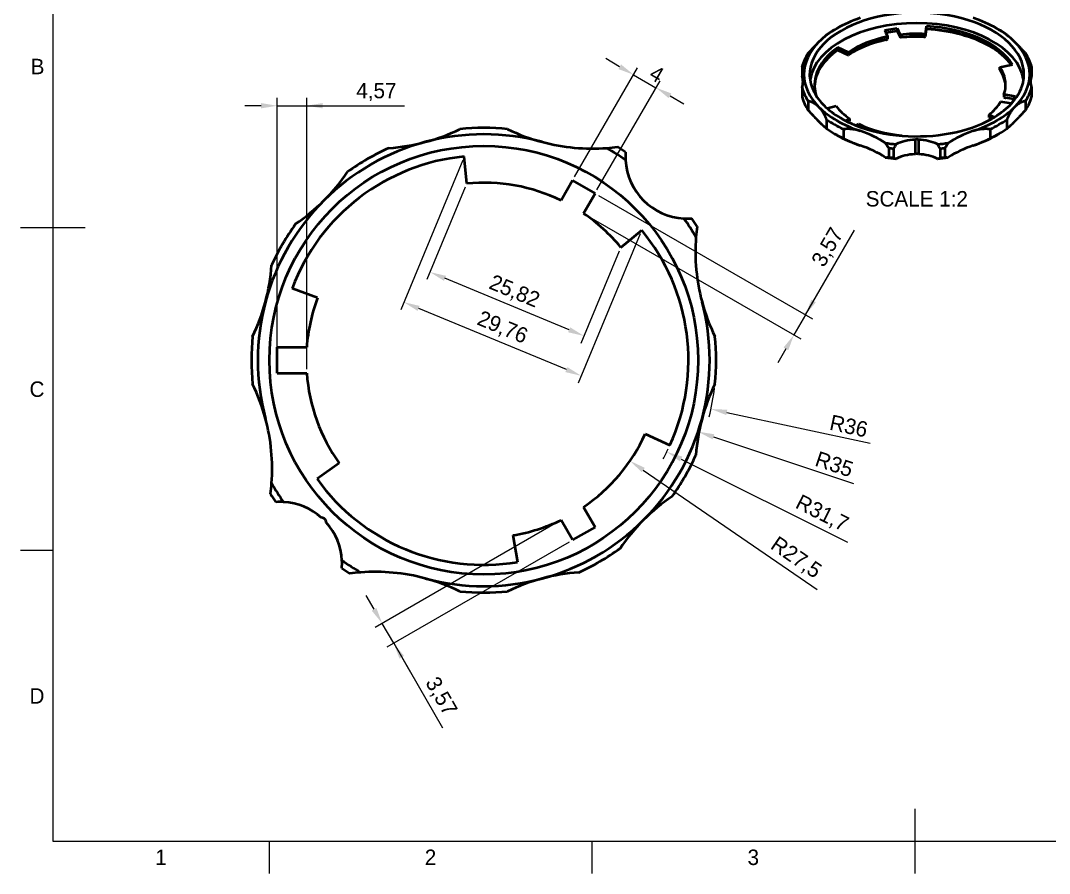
# Model space of a CAD drawing. Header units: millimetres. Extents: x 15 to 292, y 5 to 205.
# Drawn here: x 15 to 174.4, y 5 to 137.1 of the extents above; entities that cross this region are included whole.
import ezdxf

# ---------------------------------------------------------------- set-up
doc = ezdxf.new("R2010")
doc.units = ezdxf.units.MM
for name, color, linetype in [('Annotations', 7, 'Continuous'), ('Border', 7, 'Continuous'), ('Geometries', 7, 'Continuous')]:
    doc.layers.add(name, color=color, linetype=linetype)
doc.styles.add('Shapr0', font='txt', dxfattribs={"height": 2.3925})
doc.styles.add('Shapr4', font='txt', dxfattribs={"height": 2.3925})
doc.styles.add('Shapr5', font='txt', dxfattribs={"height": 4.785})
doc.dimstyles.new('ISO-25', dxfattribs={"dimtxt": 2.5, "dimasz": 2.5, "dimexe": 1.25, "dimexo": 0.625, "dimtad": 1, "dimtxsty": 'Standard', "dimcen": 2.5, "dimadec": 0, "dimazin": 0, "dimtfac": 1, "dimtmove": 0, "dimatfit": 3, "dimfxl": 1, "dimarcsym": 0})

# ---------------------------------------------------------------- blocks, each defined once
blk = doc.blocks.new('*D4')
at = {"layer": 'Annotations', "color": 0, "linetype": 'Continuous', "lineweight": 15}
blk.add_line((111.46, 67.49), (138.37, 48.96), dxfattribs=at)
at = {"layer": 'Annotations', "color": 0}
blk.add_solid([(111.7, 67.83), (111.22, 67.15), (109.4, 68.91)], dxfattribs=at)
at = {"layer": 'Defpoints', "color": 0}
for p in [(86.75, 84.5), (109.4, 68.91)]:
    blk.add_point(p, dxfattribs=at)
at = {"layer": 'Annotations', "color": 0, "lineweight": 15, "insert": (135.06, 53.82), "char_height": 2.393, "attachment_point": 5, "rotation": 325.4569, "style": 'Shapr4'}
blk.add_mtext('\\A1;R27,5', dxfattribs=at)
blk = doc.blocks.new('*D5')
at = {"layer": 'Annotations', "color": 0, "linetype": 'Continuous', "lineweight": 15}
blk.add_line((117.33, 69.19), (143.07, 56.31), dxfattribs=at)
at = {"layer": 'Annotations', "color": 0, "lineweight": 15}
blk.add_arc((86.75, 84.5), 31.7, 331.1478, 334.3443, dxfattribs=at)
at = {"layer": 'Annotations', "color": 0}
blk.add_solid([(117.52, 69.56), (117.15, 68.82), (115.1, 70.31)], dxfattribs=at)
at = {"layer": 'Defpoints', "color": 0}
for p in [(86.75, 84.5), (115.1, 70.31)]:
    blk.add_point(p, dxfattribs=at)
at = {"layer": 'Annotations', "color": 0, "lineweight": 15, "insert": (139.11, 60.66), "char_height": 2.393, "attachment_point": 5, "rotation": 333.4072, "style": 'Shapr4'}
blk.add_mtext('\\A1;R31,7', dxfattribs=at)
blk = doc.blocks.new('*D6')
at = {"layer": 'Annotations', "color": 0, "linetype": 'Continuous', "lineweight": 15}
blk.add_line((122.32, 72.64), (144.03, 65.4), dxfattribs=at)
at = {"layer": 'Annotations', "color": 0, "lineweight": 15}
blk.add_arc((86.75, 84.5), 35, 339.5096, 343.9768, dxfattribs=at)
at = {"layer": 'Annotations', "color": 0}
blk.add_solid([(122.46, 73.03), (122.19, 72.24), (119.95, 73.43)], dxfattribs=at)
at = {"layer": 'Defpoints', "color": 0}
for p in [(86.75, 84.5), (119.95, 73.43)]:
    blk.add_point(p, dxfattribs=at)
at = {"layer": 'Annotations', "color": 0, "lineweight": 15, "insert": (141.05, 68.39), "char_height": 2.393, "attachment_point": 5, "rotation": 341.5559, "style": 'Shapr4'}
blk.add_mtext('\\A1;R35', dxfattribs=at)
blk = doc.blocks.new('*D7')
at = {"layer": 'Annotations', "color": 0, "linetype": 'Continuous', "lineweight": 15}
blk.add_line((124.39, 76.42), (146.59, 71.65), dxfattribs=at)
at = {"layer": 'Annotations', "color": 0, "lineweight": 15}
blk.add_arc((86.75, 84.5), 36, 345.8947, 353.1127, dxfattribs=at)
at = {"layer": 'Annotations', "color": 0}
blk.add_solid([(124.48, 76.83), (124.3, 76.01), (121.95, 76.94)], dxfattribs=at)
at = {"layer": 'Defpoints', "color": 0}
for p in [(86.75, 84.5), (121.95, 76.94)]:
    blk.add_point(p, dxfattribs=at)
at = {"layer": 'Annotations', "color": 0, "lineweight": 15, "insert": (143.29, 74.3), "char_height": 2.393, "attachment_point": 5, "rotation": 347.8842, "style": 'Shapr4'}
blk.add_mtext('\\A1;R36', dxfattribs=at)
blk = doc.blocks.new('*D8')
at = {"layer": 'Annotations', "color": 0, "linetype": 'Continuous', "lineweight": 15}
for p, q in [((107.8, 129.97), (105.64, 131.22)), ((100.83, 112.89), (110.59, 129.8)), ((104.29, 110.89), (114.06, 127.8)), ((109.97, 128.72), (113.43, 126.72)), ((115.6, 125.47), (117.76, 124.22))]:
    blk.add_line(p, q, dxfattribs=at)
at = {"layer": 'Annotations', "color": 0}
for points in [[(107.6, 129.6), (108.01, 130.33), (109.97, 128.72)], [(115.81, 125.83), (115.39, 125.1), (113.43, 126.72)]]:
    blk.add_solid(points, dxfattribs=at)
at = {"layer": 'Defpoints', "color": 0}
for p in [(113.43, 126.72), (100.52, 112.35), (103.98, 110.35)]:
    blk.add_point(p, dxfattribs=at)
at = {"layer": 'Annotations', "color": 0, "lineweight": 15, "insert": (113.55, 128.84), "char_height": 2.393, "attachment_point": 5, "rotation": 330, "style": 'Shapr4'}
blk.add_mtext('\\A1;4', dxfattribs=at)
blk = doc.blocks.new('*D9')
at = {"layer": 'Annotations', "color": 0, "linetype": 'Continuous', "lineweight": 15}
for p, q in [((83.89, 111.3), (77.95, 96.99)), ((107.74, 101.41), (101.81, 87.1)), ((99.98, 89.21), (80.74, 97.19))]:
    blk.add_line(p, q, dxfattribs=at)
at = {"layer": 'Annotations', "color": 0}
for points in [[(80.9, 97.57), (80.58, 96.8), (78.43, 98.15)], [(99.82, 88.83), (100.13, 89.6), (102.28, 88.26)]]:
    blk.add_solid(points, dxfattribs=at)
at = {"layer": 'Defpoints', "color": 0}
for p in [(84.13, 111.87), (107.98, 101.98), (78.43, 98.15)]:
    blk.add_point(p, dxfattribs=at)
at = {"layer": 'Annotations', "color": 0, "lineweight": 15, "insert": (91.46, 95.04), "char_height": 2.393, "attachment_point": 5, "rotation": 337.474, "style": 'Shapr4'}
blk.add_mtext('\\A1;25,82', dxfattribs=at)
blk = doc.blocks.new('*D10')
at = {"layer": 'Annotations', "color": 0, "linetype": 'Continuous', "lineweight": 15}
for p, q in [((83.49, 115.48), (73.89, 92.33)), ((110.98, 104.08), (101.38, 80.93)), ((99.55, 83.04), (76.67, 92.53))]:
    blk.add_line(p, q, dxfattribs=at)
at = {"layer": 'Annotations', "color": 0}
for points in [[(76.83, 92.91), (76.51, 92.14), (74.37, 93.49)], [(99.39, 82.66), (99.71, 83.43), (101.86, 82.08)]]:
    blk.add_solid(points, dxfattribs=at)
at = {"layer": 'Defpoints', "color": 0}
for p in [(83.73, 116.06), (111.22, 104.65), (74.37, 93.49)]:
    blk.add_point(p, dxfattribs=at)
at = {"layer": 'Annotations', "color": 0, "lineweight": 15, "insert": (89.61, 89.46), "char_height": 2.393, "attachment_point": 5, "rotation": 337.474, "style": 'Shapr4'}
blk.add_mtext('\\A1;29,76', dxfattribs=at)
blk = doc.blocks.new('*D11')
at = {"layer": 'Annotations', "color": 0, "linetype": 'Continuous', "lineweight": 15}
for p, q in [((54.75, 83.12), (54.75, 125.17)), ((59.32, 83.12), (59.32, 125.17)), ((52.25, 123.92), (49.75, 123.92)), ((54.75, 123.92), (59.32, 123.92)), ((59.32, 123.92), (74.47, 123.92)), ((61.82, 123.92), (64.32, 123.92))]:
    blk.add_line(p, q, dxfattribs=at)
at = {"layer": 'Annotations', "color": 0}
for points in [[(52.25, 123.51), (52.25, 124.34), (54.75, 123.92)], [(61.82, 124.34), (61.82, 123.51), (59.32, 123.92)]]:
    blk.add_solid(points, dxfattribs=at)
at = {"layer": 'Defpoints', "color": 0}
for p in [(59.32, 123.92), (54.75, 82.5), (59.32, 82.5)]:
    blk.add_point(p, dxfattribs=at)
at = {"layer": 'Annotations', "color": 0, "lineweight": 15, "insert": (70.12, 126.05), "char_height": 2.393, "attachment_point": 5, "style": 'Shapr4'}
blk.add_mtext('\\A1;4,57', dxfattribs=at)
blk = doc.blocks.new('*D12')
at = {"layer": 'Annotations', "color": 0, "linetype": 'Continuous', "lineweight": 15}
for p, q in [((98.19, 59.43), (69.93, 43.12)), ((99.98, 56.34), (71.72, 40.03)), ((69.76, 45.91), (68.51, 48.07)), ((72.8, 40.65), (71.01, 43.74)), ((72.8, 40.65), (80.37, 27.53)), ((74.05, 38.49), (75.3, 36.32))]:
    blk.add_line(p, q, dxfattribs=at)
at = {"layer": 'Annotations', "color": 0}
for points in [[(69.4, 45.7), (70.12, 46.12), (71.01, 43.74)], [(74.41, 38.69), (73.69, 38.28), (72.8, 40.65)]]:
    blk.add_solid(points, dxfattribs=at)
at = {"layer": 'Defpoints', "color": 0}
for p in [(98.73, 59.75), (100.52, 56.65), (71.01, 43.74)]:
    blk.add_point(p, dxfattribs=at)
at = {"layer": 'Annotations', "color": 0, "lineweight": 15, "insert": (80.04, 32.36), "char_height": 2.393, "attachment_point": 5, "rotation": 300, "style": 'Shapr4'}
blk.add_mtext('\\A1;3,57', dxfattribs=at)
blk = doc.blocks.new('*D13')
at = {"layer": 'Annotations', "color": 0, "linetype": 'Continuous', "lineweight": 15}
for p, q in [((104.52, 110.03), (137.67, 90.89)), ((102.74, 106.94), (135.89, 87.8)), ((136.59, 91.52), (144.17, 104.64)), ((137.84, 93.68), (139.09, 95.85)), ((136.59, 91.52), (134.8, 88.43)), ((133.55, 86.26), (132.3, 84.1))]:
    blk.add_line(p, q, dxfattribs=at)
at = {"layer": 'Annotations', "color": 0}
for points in [[(137.48, 93.89), (138.2, 93.48), (136.59, 91.52)], [(133.92, 86.05), (133.19, 86.47), (134.8, 88.43)]]:
    blk.add_solid(points, dxfattribs=at)
at = {"layer": 'Defpoints', "color": 0}
for p in [(103.98, 110.35), (102.2, 107.25), (134.8, 88.43)]:
    blk.add_point(p, dxfattribs=at)
at = {"layer": 'Annotations', "color": 0, "lineweight": 15, "insert": (140.15, 101.94), "char_height": 2.393, "attachment_point": 5, "rotation": 60, "style": 'Shapr4'}
blk.add_mtext('\\A1;3,57', dxfattribs=at)

msp = doc.modelspace()

# ---------------------------------------------------------------- linework, layer by layer
at = {"layer": 'Border', "linetype": 'Continuous', "lineweight": 15}
for p, q in [((20, 200), (20, 10)), ((25, 105), (15, 105)), ((20, 55), (15, 55)), ((153.5, 15), (153.5, 5)), ((20, 10), (287, 10)), ((53.5, 10), (53.5, 5)), ((103.5, 10), (103.5, 5))]:
    msp.add_line(p, q, dxfattribs=at)
at = {"layer": 'Geometries', "linetype": 'Continuous', "lineweight": 40}
for p, q in [((141.456, 135.907), (141.102, 135.703)), ((148.853, 135.625), (150.784, 135.923)), ((148.853, 135.625), (149.029, 135.244)), ((149.029, 135.244), (150.784, 135.515)), ((150.784, 135.923), (151.247, 134.927)), ((150.784, 135.923), (150.784, 135.515)), ((150.784, 135.515), (150.808, 135.464)), ((155.154, 135.032), (155.357, 136.239)), ((155.154, 134.623), (155.347, 135.772)), ((155.347, 135.772), (155.357, 135.83)), ((155.357, 135.83), (155.357, 136.239)), ((166.558, 135.703), (166.205, 135.907)), ((149.029, 135.244), (149.053, 135.193)), ((150.808, 135.464), (149.053, 135.193)), ((149.053, 135.193), (149.315, 134.628)), ((149.315, 134.628), (149.315, 134.22)), ((150.808, 135.464), (151.247, 134.519)), ((151.247, 134.927), (151.247, 134.519)), ((155.154, 134.623), (155.154, 135.032)), ((143.192, 131.772), (141.59, 132.536)), ((143.224, 132.182), (141.605, 132.954)), ((141.605, 132.546), (141.605, 132.954)), ((141.605, 132.546), (143.224, 131.774)), ((143.224, 131.774), (143.224, 132.182)), ((136.057, 130), (136.057, 128.571)), ((166.712, 129.907), (168.434, 130.278)), ((166.712, 129.499), (166.712, 129.907)), ((168.434, 130.278), (168.679, 130.331)), ((171.603, 130), (171.603, 128.571)), ((136.057, 126.71), (136.057, 125.281)), ((171.603, 126.71), (171.603, 125.281)), ((137.014, 124.649), (137.014, 123.22)), ((168.488, 124.265), (166.818, 124.523)), ((167.335, 125.639), (167.335, 125.23)), ((169.061, 125.372), (167.335, 125.639)), ((167.335, 125.23), (168.884, 124.991)), ((168.86, 124.94), (167.623, 125.131)), ((168.86, 124.94), (168.61, 124.399)), ((168.884, 124.991), (168.86, 124.94)), ((169.061, 125.372), (168.884, 124.991)), ((170.647, 124.649), (170.647, 123.22)), ((141.316, 123.841), (139.971, 123.488)), ((139.863, 121.8), (139.863, 120.371)), ((142.821, 121.59), (143.426, 121.94)), ((143.201, 121.401), (143.426, 121.531)), ((143.426, 121.94), (143.426, 121.531)), ((165.021, 122.517), (165.872, 122.166)), ((165.021, 122.109), (165.021, 122.517)), ((165.021, 122.109), (165.464, 121.926)), ((165.436, 121.911), (165.368, 121.939)), ((167.798, 121.8), (167.798, 120.371)), ((141.102, 119.577), (141.456, 119.373)), ((142.476, 120.291), (142.476, 118.862)), ((144.407, 120.873), (144.84, 121.123)), ((165.184, 120.291), (165.184, 118.862)), ((166.205, 119.373), (166.558, 119.577)), ((151.555, 119.301), (151.546, 119.27)), ((151.555, 119.269), (151.555, 119.301)), ((153.579, 118.656), (153.579, 116.41)), ((154.082, 118.656), (154.082, 116.41)), ((149.475, 117.381), (149.475, 115.952)), ((150.211, 117.292), (150.211, 115.863)), ((157.45, 117.292), (157.45, 115.863)), ((158.185, 117.381), (158.185, 115.952)), ((84.127, 111.875), (83.726, 116.055)), ((100.518, 112.347), (98.732, 109.253)), ((100.518, 112.347), (103.982, 110.347)), ((103.982, 110.347), (102.196, 107.253)), ((107.978, 101.983), (111.22, 104.653)), ((60.996, 94.142), (57.063, 95.615)), ((54.75, 82.5), (54.75, 86.5)), ((54.75, 86.5), (59.323, 86.5)), ((54.75, 82.5), (59.323, 82.5)), ((111.769, 73.085), (115.59, 71.341)), ((64.355, 68.541), (60.934, 66.103)), ((103.982, 58.653), (102.196, 61.747)), ((100.518, 56.653), (98.732, 59.747)), ((91.276, 57.375), (91.968, 53.232)), ((103.982, 58.653), (100.518, 56.653))]:
    msp.add_line(p, q, dxfattribs=at)
at = {"layer": 'Geometries', "linetype": 'Continuous', "lineweight": 40, "flags": 128}
for points in [[(138.675, 133.815), (138.696, 133.836), (138.717, 133.857), (138.737, 133.877), (138.758, 133.898), (138.779, 133.918), (138.799, 133.938), (138.819, 133.959), (138.84, 133.978), (138.865, 134.003), (138.89, 134.028), (138.915, 134.052), (138.94, 134.076), (138.964, 134.1), (138.989, 134.124), (139.013, 134.147), (139.037, 134.17), (139.061, 134.193), (139.085, 134.216), (139.109, 134.239), (139.132, 134.261), (139.155, 134.283), (139.178, 134.304), (139.201, 134.326), (139.223, 134.347), (139.246, 134.368), (139.268, 134.389), (139.29, 134.409), (139.312, 134.429), (139.334, 134.449), (139.355, 134.469), (139.377, 134.489), (139.398, 134.508), (139.419, 134.527), (139.44, 134.546), (139.46, 134.564), (139.48, 134.582), (139.501, 134.6), (139.521, 134.618), (139.54, 134.636), (139.56, 134.653), (139.579, 134.67), (139.599, 134.687), (139.618, 134.703), (139.637, 134.72), (139.657, 134.737), (139.676, 134.754), (139.696, 134.771), (139.715, 134.787), (139.735, 134.804), (139.754, 134.82), (139.772, 134.835), (139.791, 134.851), (139.809, 134.866), (139.827, 134.881), (139.845, 134.896), (139.863, 134.91)], [(149.014, 134.107), (149.089, 134.136), (149.164, 134.164), (149.24, 134.192), (149.315, 134.22)], [(151.429, 134.481), (151.383, 134.491), (151.337, 134.5), (151.292, 134.51), (151.247, 134.519)], [(154.929, 134.576), (154.986, 134.588), (155.042, 134.6), (155.098, 134.612), (155.154, 134.623)], [(167.798, 134.91), (167.814, 134.897), (167.831, 134.883), (167.847, 134.869), (167.864, 134.855), (167.882, 134.841), (167.899, 134.826), (167.917, 134.811), (167.934, 134.796), (167.952, 134.781), (167.971, 134.766), (167.989, 134.75), (168.007, 134.734), (168.026, 134.718), (168.045, 134.701), (168.064, 134.685), (168.083, 134.668), (168.103, 134.651), (168.123, 134.633), (168.142, 134.616), (168.162, 134.598), (168.183, 134.58), (168.203, 134.561), (168.224, 134.543), (168.245, 134.524), (168.266, 134.505), (168.287, 134.486), (168.308, 134.466), (168.33, 134.446), (168.352, 134.426), (168.374, 134.406), (168.396, 134.385), (168.418, 134.365), (168.441, 134.344), (168.463, 134.322), (168.486, 134.301), (168.509, 134.279), (168.529, 134.26), (168.549, 134.241), (168.569, 134.222), (168.589, 134.203), (168.61, 134.183), (168.63, 134.164), (168.651, 134.144), (168.672, 134.124), (168.692, 134.104), (168.713, 134.083), (168.735, 134.063), (168.756, 134.042), (168.777, 134.021), (168.799, 134), (168.821, 133.978), (168.841, 133.959), (168.861, 133.938), (168.882, 133.918), (168.902, 133.898), (168.923, 133.877), (168.944, 133.857), (168.965, 133.836), (168.986, 133.815)], [(137.014, 132.061), (137.046, 132.097), (137.079, 132.132), (137.112, 132.168), (137.144, 132.203), (137.177, 132.239), (137.209, 132.274), (137.242, 132.309), (137.274, 132.344), (137.306, 132.379), (137.338, 132.414), (137.371, 132.449), (137.403, 132.483), (137.434, 132.518), (137.466, 132.552), (137.498, 132.586), (137.529, 132.62), (137.561, 132.654), (137.592, 132.688), (137.623, 132.721), (137.655, 132.755), (137.686, 132.788), (137.717, 132.821), (137.748, 132.854), (137.779, 132.887), (137.809, 132.92), (137.84, 132.952), (137.87, 132.984), (137.901, 133.016), (137.931, 133.048), (137.961, 133.08), (137.991, 133.112), (138.021, 133.143), (138.051, 133.174), (138.08, 133.206), (138.11, 133.236), (138.139, 133.267), (138.164, 133.293), (138.189, 133.319), (138.214, 133.345), (138.238, 133.37), (138.263, 133.396), (138.287, 133.421), (138.312, 133.446), (138.336, 133.471), (138.36, 133.496), (138.384, 133.52), (138.408, 133.545), (138.432, 133.57), (138.456, 133.594), (138.48, 133.618), (138.503, 133.642), (138.525, 133.664), (138.547, 133.686), (138.568, 133.708), (138.59, 133.73), (138.611, 133.751), (138.632, 133.772), (138.654, 133.794), (138.675, 133.815)], [(168.986, 133.815), (169.007, 133.794), (169.028, 133.772), (169.049, 133.751), (169.071, 133.73), (169.092, 133.708), (169.114, 133.686), (169.135, 133.664), (169.157, 133.642), (169.185, 133.614), (169.212, 133.586), (169.24, 133.557), (169.268, 133.529), (169.296, 133.5), (169.324, 133.471), (169.353, 133.442), (169.381, 133.412), (169.41, 133.383), (169.439, 133.353), (169.468, 133.323), (169.497, 133.292), (169.526, 133.262), (169.556, 133.231), (169.585, 133.2), (169.615, 133.169), (169.644, 133.138), (169.674, 133.107), (169.704, 133.075), (169.734, 133.044), (169.764, 133.012), (169.795, 132.979), (169.825, 132.947), (169.856, 132.915), (169.886, 132.882), (169.917, 132.849), (169.948, 132.816), (169.979, 132.783), (170.01, 132.75), (170.041, 132.717), (170.072, 132.683), (170.104, 132.65), (170.135, 132.616), (170.167, 132.582), (170.198, 132.548), (170.23, 132.513), (170.264, 132.477), (170.299, 132.439), (170.333, 132.402), (170.367, 132.365), (170.402, 132.327), (170.437, 132.29), (170.471, 132.252), (170.506, 132.214), (170.541, 132.176), (170.576, 132.138), (170.611, 132.099), (170.647, 132.061)], [(143.224, 131.774), (143.216, 131.774), (143.208, 131.773), (143.2, 131.773), (143.192, 131.772)], [(136.33, 128.763), (136.33, 128.787), (136.33, 128.811), (136.33, 128.835), (136.329, 128.859), (136.329, 128.882), (136.328, 128.906), (136.327, 128.929), (136.326, 128.952), (136.325, 128.98), (136.324, 129.008), (136.322, 129.036), (136.32, 129.064), (136.318, 129.091), (136.316, 129.118), (136.314, 129.145), (136.311, 129.172), (136.308, 129.198), (136.305, 129.224), (136.302, 129.25), (136.299, 129.275), (136.295, 129.3), (136.292, 129.324), (136.288, 129.349), (136.284, 129.373), (136.28, 129.397), (136.275, 129.42), (136.271, 129.443), (136.266, 129.466), (136.261, 129.489), (136.256, 129.511), (136.251, 129.533), (136.245, 129.555), (136.24, 129.576), (136.234, 129.597), (136.228, 129.618), (136.222, 129.638), (136.216, 129.659), (136.209, 129.678), (136.203, 129.698), (136.196, 129.717), (136.189, 129.736), (136.182, 129.755), (136.174, 129.773), (136.167, 129.792), (136.159, 129.811), (136.151, 129.83), (136.142, 129.848), (136.133, 129.866), (136.124, 129.884), (136.115, 129.901), (136.106, 129.919), (136.097, 129.935), (136.087, 129.952), (136.077, 129.968), (136.067, 129.984), (136.057, 130)], [(171.603, 130), (171.594, 129.985), (171.585, 129.97), (171.575, 129.955), (171.566, 129.94), (171.558, 129.924), (171.549, 129.909), (171.54, 129.892), (171.532, 129.876), (171.524, 129.859), (171.516, 129.842), (171.508, 129.825), (171.5, 129.807), (171.492, 129.789), (171.485, 129.771), (171.478, 129.753), (171.471, 129.734), (171.464, 129.715), (171.457, 129.695), (171.45, 129.676), (171.444, 129.656), (171.438, 129.636), (171.431, 129.615), (171.426, 129.594), (171.42, 129.573), (171.414, 129.551), (171.409, 129.53), (171.404, 129.508), (171.398, 129.485), (171.394, 129.463), (171.389, 129.44), (171.384, 129.417), (171.38, 129.393), (171.376, 129.369), (171.372, 129.345), (171.368, 129.32), (171.364, 129.295), (171.361, 129.274), (171.359, 129.252), (171.356, 129.231), (171.353, 129.209), (171.351, 129.186), (171.349, 129.164), (171.346, 129.141), (171.344, 129.118), (171.343, 129.095), (171.341, 129.072), (171.339, 129.048), (171.338, 129.024), (171.336, 129), (171.335, 128.976), (171.334, 128.952), (171.333, 128.929), (171.332, 128.906), (171.332, 128.882), (171.331, 128.859), (171.331, 128.835), (171.33, 128.811), (171.33, 128.787), (171.33, 128.763)], [(136.234, 127.64), (136.235, 127.644), (136.241, 127.683), (136.246, 127.721), (136.252, 127.759), (136.257, 127.797), (136.262, 127.834), (136.267, 127.872), (136.271, 127.909), (136.276, 127.946), (136.28, 127.982), (136.285, 128.019), (136.289, 128.055), (136.292, 128.091), (136.296, 128.127), (136.299, 128.158), (136.302, 128.188), (136.305, 128.218), (136.307, 128.247), (136.31, 128.277), (136.312, 128.306), (136.314, 128.336), (136.316, 128.365), (136.318, 128.393), (136.32, 128.422), (136.321, 128.451), (136.323, 128.479), (136.324, 128.507), (136.325, 128.535), (136.326, 128.563), (136.327, 128.589), (136.328, 128.614), (136.329, 128.639), (136.329, 128.664), (136.33, 128.689), (136.33, 128.714), (136.33, 128.739), (136.33, 128.763)], [(171.33, 128.763), (171.33, 128.739), (171.33, 128.714), (171.331, 128.689), (171.331, 128.664), (171.332, 128.639), (171.332, 128.614), (171.333, 128.589), (171.334, 128.563), (171.335, 128.531), (171.337, 128.498), (171.338, 128.465), (171.34, 128.432), (171.342, 128.398), (171.344, 128.365), (171.347, 128.331), (171.349, 128.296), (171.352, 128.262), (171.355, 128.227), (171.358, 128.192), (171.361, 128.156), (171.365, 128.121), (171.369, 128.085), (171.372, 128.049), (171.376, 128.013), (171.381, 127.977), (171.385, 127.94), (171.39, 127.903), (171.394, 127.866), (171.399, 127.829), (171.404, 127.791), (171.41, 127.753), (171.415, 127.715), (171.421, 127.677), (171.426, 127.64)], [(138.675, 123.711), (138.654, 123.732), (138.632, 123.753), (138.611, 123.773), (138.59, 123.794), (138.568, 123.814), (138.547, 123.834), (138.525, 123.853), (138.503, 123.873), (138.476, 123.897), (138.448, 123.921), (138.42, 123.944), (138.392, 123.967), (138.364, 123.99), (138.336, 124.012), (138.308, 124.034), (138.279, 124.056), (138.25, 124.077), (138.222, 124.098), (138.192, 124.119), (138.163, 124.139), (138.134, 124.159), (138.105, 124.179), (138.075, 124.198), (138.046, 124.217), (138.016, 124.235), (137.986, 124.253), (137.956, 124.271), (137.926, 124.289), (137.896, 124.306), (137.866, 124.323), (137.835, 124.339), (137.805, 124.355), (137.774, 124.371), (137.743, 124.386), (137.712, 124.401), (137.682, 124.416), (137.651, 124.431), (137.619, 124.445), (137.588, 124.458), (137.557, 124.472), (137.525, 124.485), (137.494, 124.498), (137.462, 124.51), (137.43, 124.522), (137.396, 124.535), (137.362, 124.547), (137.327, 124.559), (137.293, 124.57), (137.258, 124.581), (137.224, 124.592), (137.189, 124.602), (137.154, 124.612), (137.119, 124.622), (137.084, 124.631), (137.049, 124.64), (137.014, 124.649)], [(167.335, 125.23), (167.407, 125.205), (167.479, 125.181), (167.551, 125.156), (167.623, 125.131)], [(170.647, 124.649), (170.614, 124.641), (170.581, 124.632), (170.549, 124.624), (170.516, 124.615), (170.483, 124.606), (170.451, 124.596), (170.419, 124.586), (170.386, 124.576), (170.354, 124.566), (170.322, 124.555), (170.29, 124.544), (170.258, 124.532), (170.226, 124.52), (170.194, 124.508), (170.163, 124.496), (170.131, 124.483), (170.1, 124.47), (170.068, 124.457), (170.037, 124.443), (170.006, 124.429), (169.975, 124.414), (169.943, 124.399), (169.913, 124.384), (169.882, 124.369), (169.851, 124.353), (169.82, 124.337), (169.79, 124.32), (169.76, 124.303), (169.729, 124.286), (169.699, 124.268), (169.669, 124.251), (169.64, 124.232), (169.61, 124.214), (169.58, 124.195), (169.55, 124.175), (169.521, 124.155), (169.496, 124.138), (169.471, 124.121), (169.447, 124.104), (169.422, 124.086), (169.397, 124.068), (169.373, 124.049), (169.349, 124.031), (169.324, 124.012), (169.3, 123.993), (169.276, 123.974), (169.252, 123.954), (169.228, 123.934), (169.204, 123.914), (169.181, 123.893), (169.157, 123.873), (169.135, 123.853), (169.114, 123.834), (169.092, 123.814), (169.071, 123.794), (169.049, 123.773), (169.028, 123.753), (169.007, 123.732), (168.986, 123.711)], [(137.014, 123.22), (137.043, 123.188), (137.073, 123.156), (137.102, 123.123), (137.131, 123.092), (137.161, 123.06), (137.19, 123.028), (137.219, 122.996), (137.248, 122.965), (137.277, 122.933), (137.306, 122.902), (137.335, 122.87), (137.364, 122.839), (137.393, 122.808), (137.421, 122.777), (137.45, 122.746), (137.479, 122.715), (137.507, 122.684), (137.535, 122.654), (137.564, 122.624), (137.592, 122.593), (137.62, 122.563), (137.648, 122.533), (137.676, 122.503), (137.704, 122.473), (137.732, 122.444), (137.76, 122.414), (137.787, 122.384), (137.815, 122.355), (137.843, 122.326), (137.87, 122.297), (137.897, 122.268), (137.924, 122.239), (137.952, 122.21), (137.979, 122.182), (138.005, 122.154), (138.032, 122.126), (138.059, 122.098), (138.086, 122.07), (138.112, 122.042), (138.138, 122.014), (138.165, 121.987), (138.191, 121.96), (138.217, 121.932), (138.243, 121.905), (138.269, 121.878), (138.297, 121.85), (138.325, 121.821), (138.353, 121.792), (138.38, 121.764), (138.408, 121.736), (138.435, 121.708), (138.462, 121.68), (138.489, 121.653), (138.516, 121.626), (138.543, 121.599), (138.569, 121.572), (138.596, 121.545), (138.622, 121.518), (138.649, 121.492), (138.675, 121.466)], [(139.863, 121.8), (139.846, 121.841), (139.83, 121.882), (139.813, 121.923), (139.796, 121.963), (139.779, 122.004), (139.761, 122.044), (139.744, 122.084), (139.726, 122.124), (139.708, 122.164), (139.69, 122.203), (139.671, 122.243), (139.653, 122.282), (139.634, 122.321), (139.615, 122.359), (139.596, 122.397), (139.577, 122.436), (139.557, 122.473), (139.538, 122.511), (139.518, 122.548), (139.498, 122.585), (139.478, 122.622), (139.457, 122.659), (139.436, 122.696), (139.416, 122.732), (139.395, 122.768), (139.373, 122.803), (139.352, 122.838), (139.331, 122.873), (139.309, 122.908), (139.287, 122.943), (139.265, 122.977), (139.242, 123.011), (139.22, 123.044), (139.197, 123.078), (139.174, 123.111), (139.151, 123.144), (139.131, 123.172), (139.111, 123.199), (139.091, 123.226), (139.071, 123.253), (139.051, 123.28), (139.03, 123.307), (139.01, 123.333), (138.989, 123.359), (138.968, 123.385), (138.947, 123.411), (138.926, 123.436), (138.904, 123.462), (138.883, 123.487), (138.861, 123.512), (138.84, 123.536), (138.82, 123.559), (138.799, 123.581), (138.779, 123.603), (138.758, 123.625), (138.737, 123.647), (138.717, 123.669), (138.696, 123.69), (138.675, 123.711)], [(168.986, 123.711), (168.965, 123.69), (168.944, 123.669), (168.923, 123.647), (168.902, 123.625), (168.882, 123.603), (168.861, 123.581), (168.841, 123.559), (168.821, 123.536), (168.795, 123.507), (168.77, 123.478), (168.745, 123.449), (168.721, 123.419), (168.696, 123.389), (168.672, 123.359), (168.647, 123.329), (168.623, 123.298), (168.599, 123.266), (168.575, 123.235), (168.552, 123.203), (168.528, 123.17), (168.505, 123.138), (168.482, 123.105), (168.46, 123.072), (168.437, 123.039), (168.414, 123.005), (168.392, 122.972), (168.37, 122.937), (168.348, 122.903), (168.327, 122.868), (168.305, 122.833), (168.284, 122.798), (168.263, 122.762), (168.242, 122.726), (168.221, 122.69), (168.2, 122.654), (168.18, 122.617), (168.16, 122.581), (168.14, 122.543), (168.12, 122.506), (168.1, 122.469), (168.081, 122.431), (168.062, 122.393), (168.043, 122.354), (168.024, 122.316), (168.004, 122.274), (167.984, 122.232), (167.964, 122.19), (167.945, 122.148), (167.926, 122.105), (167.907, 122.062), (167.888, 122.019), (167.87, 121.976), (167.851, 121.932), (167.833, 121.888), (167.815, 121.844), (167.798, 121.8)], [(168.986, 121.466), (169.009, 121.49), (169.033, 121.514), (169.057, 121.538), (169.082, 121.562), (169.106, 121.587), (169.13, 121.612), (169.155, 121.637), (169.18, 121.662), (169.205, 121.687), (169.229, 121.712), (169.255, 121.738), (169.28, 121.764), (169.305, 121.79), (169.331, 121.816), (169.356, 121.843), (169.382, 121.869), (169.408, 121.896), (169.434, 121.923), (169.46, 121.95), (169.486, 121.977), (169.512, 122.004), (169.538, 122.031), (169.565, 122.059), (169.591, 122.087), (169.618, 122.115), (169.644, 122.143), (169.671, 122.171), (169.698, 122.199), (169.725, 122.228), (169.753, 122.257), (169.78, 122.285), (169.807, 122.314), (169.834, 122.343), (169.862, 122.372), (169.889, 122.402), (169.917, 122.431), (169.945, 122.461), (169.972, 122.49), (170, 122.52), (170.028, 122.55), (170.056, 122.58), (170.085, 122.61), (170.113, 122.641), (170.141, 122.671), (170.17, 122.702), (170.201, 122.736), (170.232, 122.769), (170.263, 122.803), (170.295, 122.837), (170.326, 122.871), (170.358, 122.906), (170.39, 122.94), (170.422, 122.975), (170.453, 123.009), (170.485, 123.044), (170.517, 123.079), (170.55, 123.114), (170.582, 123.149), (170.614, 123.184), (170.647, 123.22)], [(138.675, 121.466), (138.698, 121.442), (138.722, 121.419), (138.745, 121.395), (138.769, 121.372), (138.792, 121.349), (138.815, 121.327), (138.838, 121.304), (138.86, 121.282), (138.883, 121.26), (138.906, 121.238), (138.928, 121.216), (138.95, 121.194), (138.972, 121.173), (138.994, 121.152), (139.016, 121.13), (139.038, 121.11), (139.059, 121.089), (139.081, 121.069), (139.102, 121.049), (139.123, 121.029), (139.144, 121.009), (139.164, 120.989), (139.185, 120.97), (139.205, 120.951), (139.226, 120.932), (139.246, 120.913), (139.266, 120.894), (139.286, 120.875), (139.306, 120.857), (139.325, 120.839), (139.345, 120.821), (139.364, 120.804), (139.383, 120.786), (139.402, 120.769), (139.421, 120.752), (139.439, 120.735), (139.458, 120.719), (139.476, 120.702), (139.494, 120.686), (139.512, 120.67), (139.53, 120.654), (139.548, 120.638), (139.566, 120.623), (139.583, 120.607), (139.6, 120.592), (139.619, 120.576), (139.638, 120.56), (139.656, 120.544), (139.674, 120.528), (139.692, 120.513), (139.71, 120.498), (139.728, 120.483), (139.745, 120.468), (139.763, 120.453), (139.78, 120.439), (139.797, 120.425), (139.814, 120.411), (139.83, 120.397), (139.847, 120.384), (139.863, 120.371)], [(165.021, 122.109), (165.108, 122.066), (165.194, 122.024), (165.281, 121.982), (165.368, 121.939)], [(167.798, 120.371), (167.812, 120.383), (167.827, 120.395), (167.842, 120.407), (167.858, 120.42), (167.873, 120.433), (167.888, 120.446), (167.904, 120.459), (167.92, 120.472), (167.936, 120.486), (167.952, 120.499), (167.969, 120.513), (167.985, 120.528), (168.002, 120.542), (168.019, 120.556), (168.035, 120.571), (168.053, 120.586), (168.07, 120.601), (168.087, 120.616), (168.105, 120.632), (168.122, 120.647), (168.14, 120.663), (168.158, 120.679), (168.176, 120.695), (168.195, 120.712), (168.213, 120.728), (168.232, 120.745), (168.251, 120.762), (168.27, 120.779), (168.289, 120.797), (168.308, 120.814), (168.327, 120.832), (168.347, 120.85), (168.367, 120.868), (168.387, 120.887), (168.407, 120.905), (168.427, 120.924), (168.447, 120.943), (168.467, 120.962), (168.488, 120.982), (168.509, 121.001), (168.53, 121.021), (168.551, 121.041), (168.572, 121.061), (168.593, 121.082), (168.615, 121.102), (168.639, 121.125), (168.662, 121.148), (168.686, 121.171), (168.71, 121.194), (168.734, 121.218), (168.759, 121.241), (168.783, 121.265), (168.808, 121.29), (168.833, 121.314), (168.858, 121.339), (168.883, 121.364), (168.908, 121.389), (168.934, 121.414), (168.96, 121.44), (168.986, 121.466)], [(145.08, 120.013), (145.039, 120.027), (144.998, 120.04), (144.956, 120.053), (144.915, 120.065), (144.874, 120.078), (144.832, 120.09), (144.791, 120.102), (144.749, 120.113), (144.707, 120.124), (144.665, 120.135), (144.623, 120.145), (144.581, 120.156), (144.539, 120.166), (144.497, 120.175), (144.455, 120.185), (144.413, 120.194), (144.371, 120.202), (144.329, 120.211), (144.286, 120.219), (144.244, 120.226), (144.202, 120.234), (144.159, 120.241), (144.117, 120.248), (144.075, 120.254), (144.032, 120.261), (143.99, 120.266), (143.947, 120.272), (143.904, 120.277), (143.862, 120.283), (143.819, 120.287), (143.776, 120.292), (143.734, 120.296), (143.691, 120.3), (143.649, 120.303), (143.606, 120.306), (143.563, 120.309), (143.521, 120.312), (143.478, 120.314), (143.435, 120.317), (143.393, 120.318), (143.35, 120.32), (143.307, 120.321), (143.264, 120.322), (143.221, 120.323), (143.179, 120.323), (143.132, 120.323), (143.085, 120.323), (143.038, 120.323), (142.991, 120.322), (142.944, 120.32), (142.898, 120.319), (142.851, 120.317), (142.804, 120.315), (142.757, 120.312), (142.711, 120.31), (142.664, 120.306), (142.617, 120.303), (142.57, 120.299), (142.523, 120.295), (142.476, 120.291)], [(165.184, 120.291), (165.142, 120.295), (165.099, 120.298), (165.056, 120.302), (165.014, 120.305), (164.971, 120.308), (164.928, 120.311), (164.886, 120.313), (164.843, 120.316), (164.8, 120.317), (164.757, 120.319), (164.715, 120.32), (164.672, 120.322), (164.629, 120.322), (164.586, 120.323), (164.543, 120.323), (164.5, 120.323), (164.457, 120.323), (164.415, 120.322), (164.372, 120.322), (164.329, 120.32), (164.286, 120.319), (164.243, 120.317), (164.201, 120.315), (164.158, 120.313), (164.115, 120.311), (164.072, 120.308), (164.029, 120.305), (163.986, 120.301), (163.943, 120.297), (163.901, 120.293), (163.858, 120.289), (163.815, 120.284), (163.773, 120.279), (163.73, 120.274), (163.687, 120.269), (163.645, 120.263), (163.602, 120.257), (163.56, 120.25), (163.517, 120.244), (163.475, 120.237), (163.432, 120.229), (163.39, 120.221), (163.347, 120.213), (163.305, 120.205), (163.262, 120.197), (163.216, 120.187), (163.171, 120.177), (163.125, 120.166), (163.079, 120.156), (163.034, 120.145), (162.988, 120.133), (162.943, 120.121), (162.897, 120.109), (162.852, 120.096), (162.806, 120.084), (162.761, 120.07), (162.716, 120.056), (162.67, 120.042), (162.625, 120.028), (162.58, 120.013)], [(142.476, 118.862), (142.519, 118.841), (142.561, 118.82), (142.604, 118.799), (142.647, 118.778), (142.689, 118.757), (142.732, 118.737), (142.775, 118.716), (142.817, 118.696), (142.86, 118.675), (142.903, 118.655), (142.946, 118.635), (142.989, 118.615), (143.032, 118.594), (143.075, 118.574), (143.117, 118.555), (143.16, 118.535), (143.203, 118.515), (143.246, 118.496), (143.289, 118.476), (143.331, 118.457), (143.374, 118.438), (143.417, 118.419), (143.46, 118.4), (143.503, 118.381), (143.545, 118.362), (143.588, 118.343), (143.631, 118.325), (143.674, 118.306), (143.717, 118.288), (143.76, 118.27), (143.802, 118.252), (143.845, 118.234), (143.888, 118.216), (143.93, 118.198), (143.973, 118.181), (144.016, 118.163), (144.058, 118.146), (144.101, 118.129), (144.143, 118.112), (144.186, 118.095), (144.228, 118.078), (144.271, 118.061), (144.313, 118.045), (144.356, 118.028), (144.398, 118.012), (144.444, 117.995), (144.49, 117.977), (144.536, 117.96), (144.581, 117.943), (144.627, 117.926), (144.672, 117.91), (144.718, 117.893), (144.763, 117.877), (144.809, 117.861), (144.854, 117.845), (144.899, 117.829), (144.945, 117.814), (144.99, 117.798), (145.035, 117.783), (145.08, 117.768)], [(162.58, 117.768), (162.621, 117.781), (162.663, 117.795), (162.704, 117.809), (162.745, 117.824), (162.787, 117.838), (162.828, 117.853), (162.87, 117.867), (162.911, 117.882), (162.953, 117.897), (162.995, 117.912), (163.037, 117.928), (163.079, 117.943), (163.121, 117.959), (163.163, 117.975), (163.206, 117.99), (163.248, 118.006), (163.29, 118.023), (163.332, 118.039), (163.374, 118.055), (163.416, 118.072), (163.459, 118.088), (163.501, 118.105), (163.543, 118.122), (163.586, 118.139), (163.628, 118.156), (163.671, 118.174), (163.713, 118.191), (163.756, 118.209), (163.799, 118.227), (163.841, 118.245), (163.884, 118.263), (163.927, 118.281), (163.969, 118.299), (164.012, 118.317), (164.054, 118.336), (164.097, 118.354), (164.14, 118.373), (164.182, 118.392), (164.225, 118.411), (164.268, 118.43), (164.31, 118.449), (164.353, 118.468), (164.396, 118.487), (164.439, 118.507), (164.482, 118.526), (164.529, 118.548), (164.576, 118.57), (164.622, 118.591), (164.669, 118.613), (164.716, 118.635), (164.763, 118.658), (164.81, 118.68), (164.856, 118.702), (164.903, 118.725), (164.95, 118.747), (164.997, 118.77), (165.044, 118.793), (165.091, 118.816), (165.137, 118.839), (165.184, 118.862)]]:
    msp.add_lwpolyline(points, dxfattribs=at)
at = {"layer": 'Geometries', "linetype": 'Continuous', "lineweight": 40}
msp.add_circle((86.75, 84.5), 33.2, dxfattribs=at)
for centre, radius, start, end in [((122.767, 125.559), 13.627, 8.78587, 12.76951), ((122.742, 129.727), 13.652, 347.23413, 351.2102), ((184.857, 125.566), 13.59, 167.22505, 171.21937), ((184.855, 129.715), 13.588, 188.78027, 192.77529), ((69.927, 147.285), 30, 285, 295.94953), ((86.75, 84.5), 36, 84.10748, 95.89252), ((103.573, 147.285), 30, 244.05047, 255), ((86.75, 84.5), 35, 105, 135), ((69.927, 147.285), 30, 274.05047, 285), ((86.75, 84.5), 35, 75, 105), ((103.573, 147.285), 30, 255, 274.29216), ((138.124, 110.322), 13.367, 31.87723, 35.90814), ((156.518, 113.71), 7.253, 144.22682, 150.40288), ((151.143, 113.71), 7.253, 29.59717, 35.77314), ((169.536, 110.322), 13.367, 144.09185, 148.12279), ((86.75, 84.5), 36, 114.10748, 125.89252), ((103.573, 147.285), 30, 274.29216, 277.46658), ((86.75, 84.5), 38, 54.68831, 59.88065), ((86.75, 84.5), 39, 55.69699, 57.90497), ((118.25, 116), 9.548, 175.69517, 182.94931), ((86.75, 84.5), 31.7, 95.47398, 159.47398), ((118.25, 116), 9.548, 182.94931, 267.05069), ((148.661, 123.962), 8.051, 272.06285, 275.80335), ((153.003, 122.644), 7.333, 247.62196, 251.14531), ((154.658, 122.645), 7.334, 288.85473, 292.378), ((158.999, 123.962), 8.051, 264.19664, 267.93716), ((40.788, 130.462), 30, 315, 325.94953), ((86.75, 84.5), 27.5, 64.17065, 95.47398), ((86.75, 84.5), 35, 135, 165), ((40.788, 130.462), 30, 304.05047, 315), ((86.75, 84.5), 27.5, 39.47398, 55.82935), ((86.75, 84.5), 36, 144.10748, 155.89252), ((118.25, 116), 9.548, 267.05069, 274.30483), ((86.75, 84.5), 38, 30.11935, 35.31169), ((86.75, 84.5), 39, 32.09503, 34.30301), ((149.535, 101.323), 30, 172.53342, 175.70784), ((86.75, 84.5), 31.7, 335.47398, 39.47398), ((149.535, 101.323), 30, 175.70784, 195), ((23.965, 101.323), 30, 345, 355.94953), ((86.75, 84.5), 27.5, 159.47398, 175.82935), ((23.965, 101.323), 30, 334.05047, 345), ((86.75, 84.5), 35, 165, 195), ((149.535, 101.323), 30, 195, 205.94953), ((86.75, 84.5), 35, 345, 15), ((86.75, 84.5), 36, 174.10748, 185.89252), ((86.75, 84.5), 36, 354.10748, 5.89252), ((86.75, 84.5), 27.5, 184.17065, 215.47398), ((23.965, 67.677), 30, 15, 25.94953), ((149.535, 67.677), 30, 154.05047, 165), ((23.965, 67.677), 30, 355.70784, 15), ((86.75, 84.5), 35, 315, 345), ((149.535, 67.677), 30, 165, 175.94953), ((86.75, 84.5), 27.5, 304.17065, 335.47398), ((86.75, 84.5), 36, 324.10748, 335.89252), ((23.965, 67.677), 30, 352.53342, 355.70784), ((86.75, 84.5), 38, 210.11935, 215.31169), ((86.75, 84.5), 31.7, 215.47398, 279.47398), ((86.75, 84.5), 39, 212.09503, 214.30301), ((55.25, 53), 9.548, 87.05069, 94.30483), ((55.25, 53), 9.548, 48.02036, 87.05069), ((132.712, 38.538), 30, 124.05047, 135), ((61.648, 59.398), 0.7, 359.0542, 90.9458), ((55.25, 53), 9.548, 2.94931, 41.97964), ((86.75, 84.5), 27.5, 279.47398, 295.82935), ((86.75, 84.5), 35, 285, 315), ((132.712, 38.538), 30, 135, 145.94953), ((86.75, 84.5), 36, 294.10748, 305.89252), ((55.25, 53), 9.548, 355.69517, 2.94931), ((86.75, 84.5), 38, 234.68831, 239.88065), ((86.75, 84.5), 39, 235.69699, 237.90497), ((69.927, 21.715), 30, 94.29216, 97.46658), ((69.927, 21.715), 30, 75, 94.29216), ((103.573, 21.715), 30, 94.05047, 105), ((69.927, 21.715), 30, 64.05047, 75), ((86.75, 84.5), 35, 255, 285), ((103.573, 21.715), 30, 105, 115.94953), ((86.75, 84.5), 36, 264.10748, 275.89252)]:
    msp.add_arc(centre, radius, start, end, dxfattribs=at)
for centre, major_axis, start_param, end_param in [((153.83, 128.763), (16.6, 0), 0, 3.2268896), ((153.83, 128.763), (-17.5, 0), 5.2359878, 5.4977871), ((153.83, 128.763), (-17.5, 0), 3.9269908, 4.1887902), ((153.83, 127.13), (16.6, 0), 0.085297, 3.0562957), ((153.83, 128.763), (-17.5, 0), 5.4977871, 5.7595865), ((153.83, 128.355), (18, 0), 2.3561945, 2.4590384), ((153.83, 126.518), (-16.1, 0), 3.9347852, 4.6180564), ((153.83, 127.13), (15.85, 0), 0.3573383, 1.474349), ((153.83, 126.722), (15.85, 0), 0.7775425, 1.474349), ((153.83, 128.763), (-17.5, 0), 3.6651914, 3.9269908), ((153.83, 128.355), (18, 0), 0.6825542, 0.7853982), ((153.83, 127.13), (13.75, 0), 1.9053873, 2.4517334), ((153.83, 126.722), (13.75, 0), 1.9053873, 2.3652446), ((153.83, 126.518), (-14, 0), 5.0635931, 5.4888182), ((153.83, 127.13), (13.75, 0), 1.474349, 1.7598042), ((153.83, 126.722), (13.75, 0), 1.474349, 1.7598042), ((153.83, 126.518), (-14, 0), 4.6337998, 4.8847836), ((153.83, 128.763), (-17.5, 0), 5.7595865, 6.2831853), ((153.83, 127.13), (15.85, 0), 2.4517334, 3.1639007), ((153.83, 126.722), (15.85, 0), 2.4531661, 3.1192846), ((153.83, 126.722), (15.85, 0), 2.4517334, 2.4531661), ((153.83, 126.722), (13.75, 0), 2.3652446, 2.4517334), ((153.83, 126.722), (15.85, 0), 0.3991448, 0.7775425), ((153.83, 128.763), (-17.5, 0), 3.1415927, 3.6651914), ((153.83, 128.355), (18, 0), 2.7769493, 2.9826372), ((153.83, 128.355), (18, 0), 0.1589554, 0.3646433), ((153.83, 127.13), (13.75, 0), 6.2574695, 6.6405236), ((153.83, 126.722), (13.75, 0), 0.0257158, 0.3573383), ((153.83, 128.763), (-17.5, 0), 0, 0.5235988), ((153.83, 128.763), (16.6, 0), 3.2268896, 3.4931587), ((153.83, 128.763), (16.6, 0), 5.8104452, 6.1978883), ((153.83, 128.763), (-17.5, 0), 2.6179939, 3.1415927), ((153.83, 128.763), (16.6, 0), 6.1978883, 6.2831853), ((153.83, 128.355), (18, 0), 3.3005481, 3.506236), ((153.83, 127.13), (15.85, 0), 3.1639007, 3.3248302), ((153.83, 127.13), (13.75, 0), 6.0941775, 6.2574695), ((153.83, 128.355), (18, 0), 5.918542, 6.1242299), ((153.83, 126.926), (-18, 0), 0.1589554, 0.3646433), ((153.83, 128.763), (16.6, 0), 3.4931587, 3.7244503), ((153.83, 127.13), (13.75, 0), 5.6631392, 5.9485944), ((153.83, 128.763), (16.6, 0), 5.7946252, 5.8104452), ((153.83, 126.926), (-18, 0), 2.7769493, 2.9826372), ((153.83, 128.763), (-17.5, 0), 0.5235988, 1.0471976), ((153.83, 128.763), (16.6, 0), 3.7244503, 3.9872683), ((153.83, 127.13), (13.75, 0), 3.5687441, 3.8541993), ((153.83, 128.763), (-17.5, 0), 2.0943951, 2.6179939), ((153.83, 128.763), (16.6, 0), 5.524021, 5.7946252), ((153.83, 128.355), (18, 0), 3.8241469, 4.0298348), ((153.83, 128.763), (16.6, 0), 3.9872683, 4.0174757), ((153.83, 128.763), (16.6, 0), 4.0174757, 4.1087122), ((153.83, 128.763), (16.6, 0), 4.5748738, 5.486613), ((153.83, 128.355), (18, 0), 5.3949432, 5.6006311), ((153.83, 128.763), (16.6, 0), 5.486613, 5.4889219), ((153.83, 128.763), (16.6, 0), 5.4889219, 5.524021), ((153.83, 126.926), (-18, 0), 0.6825542, 0.7853982), ((153.83, 126.926), (-18, 0), 0.7853982, 0.8882421), ((153.83, 128.763), (16.6, 0), 4.1087122, 4.5743306), ((153.83, 127.13), (13.75, 0), 3.9997824, 4.5461285), ((137.58, 112.513), (15, 0), 0.7104858, 1.0471976), ((170.08, 112.513), (15, 0), 2.0943951, 2.4311069), ((153.83, 126.926), (-18, 0), 2.2533505, 2.3561945), ((153.83, 126.926), (-18, 0), 2.3561945, 2.4590384), ((153.83, 126.518), (17.5, 0), 3.9269908, 4.1887902), ((153.83, 128.763), (-19, 0), 1.3110799, 1.4017035), ((153.83, 115.903), (4.774, 0), 1.6235116, 2.3047193), ((153.83, 128.763), (16.6, 0), 4.5743306, 4.5748738), ((153.83, 118.515), (0.35, 0), 0.7688909, 2.3727018), ((153.83, 115.903), (4.774, 0), 0.8368734, 1.5180811), ((153.83, 128.763), (-19, 0), 1.7398892, 1.8305127), ((153.83, 126.518), (17.5, 0), 5.2359878, 5.4977871), ((137.58, 110.268), (15, 0), 0.7104858, 1.0471976), ((153.83, 128.355), (19.5, 0), 4.4871547, 4.5256913), ((153.83, 113.658), (4.774, 0), 1.6235116, 2.3047193), ((153.83, 116.27), (0.35, 0), 0.7688909, 2.3727018), ((153.83, 113.658), (4.774, 0), 0.8368734, 1.5180811), ((153.83, 128.355), (19.5, 0), 4.8990867, 4.9376233), ((170.08, 110.268), (15, 0), 2.0943951, 2.4311069), ((153.83, 126.518), (19, 0), 4.4526726, 4.5432961), ((153.83, 126.926), (-19.5, 0), 1.345562, 1.3840986), ((153.83, 126.518), (19, 0), 4.8814818, 4.9721054), ((153.83, 126.926), (-19.5, 0), 1.757494, 1.7960306)]:
    msp.add_ellipse(centre, major_axis=major_axis, ratio=0.5773503, start_param=start_param, end_param=end_param, dxfattribs=at)

# ---------------------------------------------------------------- texts
at = {"layer": 'Annotations', "linetype": 'Continuous', "lineweight": 40, "insert": (153.83, 110.704), "char_height": 2.3925, "width": 1000, "attachment_point": 2, "style": 'Shapr5'}
msp.add_mtext('SCALE 1:2', dxfattribs=at)
at = {"layer": 'Border', "linetype": 'Continuous', "lineweight": 15, "char_height": 2.393, "width": 2.3925, "style": 'Shapr0'}
for s, insert, attachment_point in [('B', (18.696, 130), 6), ('C', (18.696, 80), 6), ('D', (18.696, 32.5), 6), ('1', (36.75, 8.696), 2), ('2', (78.5, 8.696), 2), ('3', (128.5, 8.696), 2)]:
    msp.add_mtext(s, dxfattribs=dict(at, insert=insert, attachment_point=attachment_point))

# ---------------------------------------------------------------- dimensions: what is measured, and where the dimension line sits
at = {"layer": 'Annotations', "linetype": 'Continuous', "lineweight": 15}
for base, p1, p2, angle, picture, middle in [((113.433, 126.716), (100.518, 112.347), (103.982, 110.347), 330, '*D8', (112.606, 127.193)), ((74.365, 93.486), (111.22, 104.653), (83.726, 116.055), 157.47398, '*D10', (88.795, 87.501)), ((78.433, 98.147), (107.978, 101.983), (84.127, 111.875), 157.47398, '*D9', (90.651, 93.08)), ((134.805, 88.426), (103.982, 110.347), (102.196, 107.253), 240, '*D13', (141.992, 100.875)), ((71.014, 43.745), (100.518, 56.653), (98.732, 59.747), 120, '*D12', (78.201, 31.296))]:
    dim = msp.add_linear_dim(base=base, p1=p1, p2=p2, angle=angle, dimstyle='ISO-25', override={"dimscale": 1, "dimgap": 0.7, "dimdec": 2, "dimlfac": 1, "dimrnd": 0.01, "dimzin": 8, "dimdsep": 44, "dimtxsty": 'Shapr4', "dimadec": 2, "dimtol": 0, "dimlim": 0, "dimtp": 0, "dimtm": 0, "dimtfac": 0.6, "dimtdec": 8, "dimfrac": 2, "dimtolj": 1, "dimlwd": 15, "dimlwe": 15}, dxfattribs=at)
    dim.commit()
    dim.dimension.update_dxf_attribs({"geometry": picture, "text_midpoint": middle, "dimtype": 161})
dim = msp.add_linear_dim(base=(59.323, 123.925), p1=(54.75, 82.5), p2=(59.323, 82.5), dimstyle='ISO-25', override={"dimscale": 1, "dimgap": 0.7, "dimdec": 2, "dimlfac": 1, "dimrnd": 0.01, "dimzin": 8, "dimdsep": 44, "dimtxsty": 'Shapr4', "dimse1": 0, "dimse2": 0, "dimadec": 2, "dimtol": 0, "dimlim": 0, "dimtp": 0, "dimtm": 0, "dimtfac": 0.6, "dimtdec": 8, "dimfrac": 2, "dimtolj": 1, "dimlwd": 15, "dimlwe": 15}, dxfattribs=at)
dim.commit()
dim.dimension.update_dxf_attribs({"geometry": '*D11', "text_midpoint": (70.12, 123.925), "dimtype": 160})
for mpoint, picture, middle in [((109.402, 68.907), '*D4', (133.856, 52.073)), ((115.096, 70.31), '*D5', (138.162, 58.763)), ((119.952, 73.427), '*D6', (140.451, 66.59)), ((121.948, 76.944), '*D7', (142.895, 72.447))]:
    dim = msp.add_radius_dim(center=(86.75, 84.5), mpoint=mpoint, dimstyle='ISO-25', override={"dimscale": 1, "dimgap": 0.7, "dimdec": 2, "dimlfac": 1, "dimrnd": 0.01, "dimzin": 8, "dimdsep": 44, "dimtxsty": 'Shapr4', "dimcen": 0, "dimadec": 2, "dimtol": 0, "dimlim": 0, "dimtp": 0, "dimtm": 0, "dimtfac": 0.6, "dimtdec": 8, "dimtofl": 0, "dimfrac": 2, "dimtolj": 1, "dimlwd": 15, "dimlwe": 15}, dxfattribs=at)
    dim.commit()
    dim.dimension.update_dxf_attribs({"geometry": picture, "text_midpoint": middle, "dimtype": 164})

doc.saveas('drawing.dxf')
